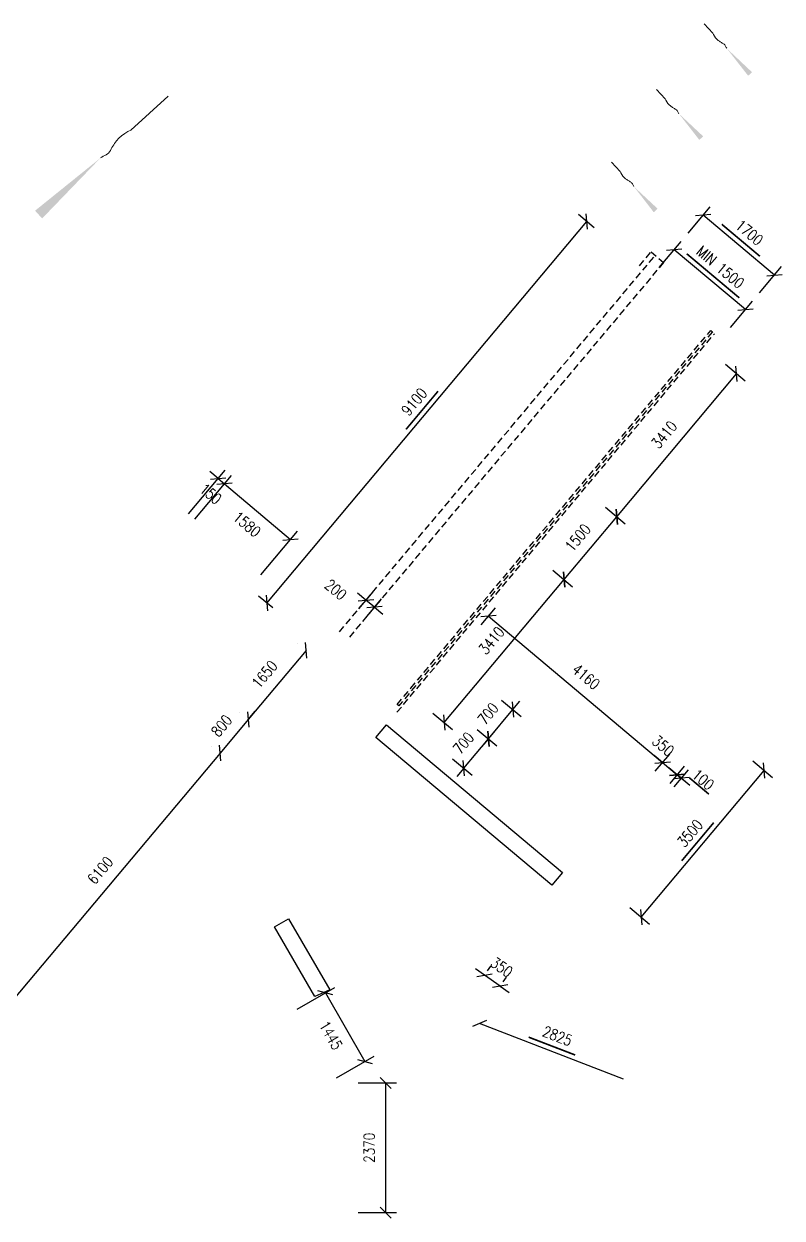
# Model space of a CAD drawing. Header units: millimetres. Extents: x 833220848 to 834439174, y 817676276 to 818025844.
# Drawn here: x 834245341 to 834259204, y 817795756 to 817817580 of the extents above; entities that cross this region are included whole.
import ezdxf

# ---------------------------------------------------------------- set-up
doc = ezdxf.new("R2010")
doc.units = ezdxf.units.MM
doc.header["$LTSCALE"] = 1000
doc.header["$MEASUREMENT"] = 0
doc.linetypes.add('HIDDEN2', pattern=[0.1875, 0.125, -0.0625])
doc.layers.add('01_Base_Plan', color=5, linetype='Continuous', lineweight=5)
doc.layers.add('VPA031_Dimension 1F', color=6, linetype='Continuous', lineweight=13)
for name, color, linetype in [('3B52X_GBP_amendmentC', 150, 'Continuous'), ('_BD Amendment C Changes', 10, 'Continuous'), ('VPA064_C231', 231, 'HIDDEN2')]:
    doc.layers.add(name, color=color, linetype=linetype)
doc.styles.add('RLP-SIMPLEX', font='SIMPLEX.shx', dxfattribs={"width": 0.8})
doc.dimstyles.new('VP-SIMPLEX_D200', dxfattribs={"dimscale": 200, "dimtxt": 1, "dimasz": 1, "dimexe": 1, "dimexo": 1, "dimgap": 1, "dimtad": 1, "dimdec": 1, "dimdsep": 46, "dimtxsty": 'RLP-SIMPLEX', "dimblk": 'OBLIQUE', "dimcen": 1, "dimclrd": 1, "dimclre": 1, "dimclrt": 256, "dimadec": 1, "dimazin": 2, "dimtfac": 1, "dimtdec": 1, "dimtix": 1, "dimtmove": 2, "dimatfit": 1, "dimfxl": 0, "dimtolj": 1, "dimtzin": 0, "dimarcsym": 0})

# ---------------------------------------------------------------- blocks, each defined once
blk = doc.blocks.new('_Oblique')
at = {"color": 0, "linetype": 'ByBlock', "lineweight": -2}
blk.add_line((-0.5, -0.5), (0.5, 0.5), dxfattribs=at)
blk = doc.blocks.new('*D34')
at = {"layer": 'VPA031_Dimension 1F', "color": 1, "lineweight": -2}
for p, q in [((834249785, 817806996), (834255634, 817813967)), ((834255770, 817813853), (834255481, 817814095)), ((834249892, 817806906), (834249631, 817807124))]:
    blk.add_line(p, q, dxfattribs=at)
at = {"layer": 'VPA031_Dimension 1F', "color": 1, "lineweight": -2, "xscale": 200, "yscale": 200, "zscale": 200}
for p, rotation in [((834255634, 817813967), 50.00000000003811), ((834249785, 817806996), 230.0000000000381)]:
    blk.add_blockref('_Oblique', p, dxfattribs=dict(at, rotation=rotation))
at = {"layer": 'VPA031_Dimension 1F', "color": 6, "insert": (834252479, 817810674), "char_height": 200, "attachment_point": 5, "rotation": 50, "style": 'RLP-SIMPLEX'}
blk.add_mtext('\\A1;9100', dxfattribs=at)
blk = doc.blocks.new('*D35')
at = {"layer": 'VPA031_Dimension 1F', "color": 1, "lineweight": -2}
for p, q in [((834258166, 817811359), (834258526, 817811057)), ((834256181, 817808573), (834258373, 817811185)), ((834255974, 817808747), (834256335, 817808444))]:
    blk.add_line(p, q, dxfattribs=at)
at = {"layer": 'VPA031_Dimension 1F', "color": 1, "lineweight": -2, "xscale": 200, "yscale": 200, "zscale": 200}
for p, rotation in [((834258373, 817811185), 50.00000000003811), ((834256181, 817808573), 230.0000000000381)]:
    blk.add_blockref('_Oblique', p, dxfattribs=dict(at, rotation=rotation))
at = {"layer": 'VPA031_Dimension 1F', "color": 6, "insert": (834257048, 817810072), "char_height": 200, "attachment_point": 5, "rotation": 50, "style": 'RLP-SIMPLEX'}
blk.add_mtext('\\A1;3410', dxfattribs=at)
blk = doc.blocks.new('*D36')
at = {"layer": 'VPA031_Dimension 1F', "color": 1, "lineweight": -2}
for p, q in [((834255974, 817808747), (834256335, 817808444)), ((834255217, 817807424), (834256181, 817808573)), ((834255010, 817807598), (834255370, 817807295))]:
    blk.add_line(p, q, dxfattribs=at)
at = {"layer": 'VPA031_Dimension 1F', "color": 1, "lineweight": -2, "xscale": 200, "yscale": 200, "zscale": 200}
for p, rotation in [((834256181, 817808573), 50.00000000003811), ((834255217, 817807424), 230.0000000000381)]:
    blk.add_blockref('_Oblique', p, dxfattribs=dict(at, rotation=rotation))
at = {"layer": 'VPA031_Dimension 1F', "color": 6, "insert": (834255469, 817808191), "char_height": 200, "attachment_point": 5, "rotation": 50, "style": 'RLP-SIMPLEX'}
blk.add_mtext('\\A1;1500', dxfattribs=at)
blk = doc.blocks.new('*D37')
at = {"layer": 'VPA031_Dimension 1F', "color": 1, "lineweight": -2}
for p, q in [((834253025, 817804812), (834255217, 817807424)), ((834255010, 817807598), (834255370, 817807295)), ((834252818, 817804985), (834253178, 817804683))]:
    blk.add_line(p, q, dxfattribs=at)
at = {"layer": 'VPA031_Dimension 1F', "color": 1, "lineweight": -2, "xscale": 200, "yscale": 200, "zscale": 200}
for p, rotation in [((834255217, 817807424), 50.00000000003811), ((834253025, 817804812), 230.0000000000381)]:
    blk.add_blockref('_Oblique', p, dxfattribs=dict(at, rotation=rotation))
at = {"layer": 'VPA031_Dimension 1F', "color": 6, "insert": (834253891, 817806311), "char_height": 200, "attachment_point": 5, "rotation": 50, "style": 'RLP-SIMPLEX'}
blk.add_mtext('\\A1;3410', dxfattribs=at)
blk = doc.blocks.new('*D41')
at = {"layer": 'VPA031_Dimension 1F', "color": 1, "lineweight": -2}
for p, q in [((834257488, 817813758), (834257890, 817814236)), ((834259063, 817812990), (834257761, 817814083)), ((834258791, 817812665), (834259192, 817813143))]:
    blk.add_line(p, q, dxfattribs=at)
at = {"layer": 'VPA031_Dimension 1F', "color": 1, "lineweight": -2, "xscale": 200, "yscale": 200, "zscale": 200}
for p, rotation in [((834257761, 817814083), 140.0000001216498), ((834259063, 817812990), 320.0000001216498)]:
    blk.add_blockref('_Oblique', p, dxfattribs=dict(at, rotation=rotation))
at = {"layer": 'VPA031_Dimension 1F', "color": 6, "insert": (834258605, 817813766), "char_height": 200, "attachment_point": 5, "rotation": 320, "style": 'RLP-SIMPLEX'}
blk.add_mtext('\\A1;1700', dxfattribs=at)
blk = doc.blocks.new('*D44')
at = {"layer": 'VPA031_Dimension 1F', "color": 1, "lineweight": -2}
for p, q in [((834251463, 817806888), (834251725, 817807200)), ((834251596, 817807047), (834251443, 817807176)), ((834251750, 817806919), (834251596, 817807047)), ((834251616, 817806759), (834251878, 817807072)), ((834251750, 817806919), (834251903, 817806790))]:
    blk.add_line(p, q, dxfattribs=at)
at = {"layer": 'VPA031_Dimension 1F', "color": 1, "lineweight": -2, "xscale": 200, "yscale": 200, "zscale": 200}
for p, rotation in [((834251596, 817807047), 319.9999705986801), ((834251750, 817806919), 139.9999705986802)]:
    blk.add_blockref('_Oblique', p, dxfattribs=dict(at, rotation=rotation))
at = {"layer": 'VPA031_Dimension 1F', "color": 6, "insert": (834251042, 817807239), "char_height": 200, "attachment_point": 5, "rotation": 320, "style": 'RLP-SIMPLEX'}
blk.add_mtext('\\A1;200', dxfattribs=at)
blk = doc.blocks.new('*D45')
at = {"layer": 'VPA031_Dimension 1F', "color": 1, "lineweight": -2}
for p, q in [((834253626, 817804686), (834253986, 817804384)), ((834253833, 817804513), (834253961, 817804666)), ((834253383, 817803977), (834253833, 817804513)), ((834253176, 817804150), (834253536, 817803848)), ((834253383, 817803977), (834253254, 817803823))]:
    blk.add_line(p, q, dxfattribs=at)
at = {"layer": 'VPA031_Dimension 1F', "color": 1, "lineweight": -2, "xscale": 200, "yscale": 200, "zscale": 200}
for p, rotation in [((834253833, 817804513), 230.0000000000381), ((834253383, 817803977), 50.00000000003811)]:
    blk.add_blockref('_Oblique', p, dxfattribs=dict(at, rotation=rotation))
at = {"layer": 'VPA031_Dimension 1F', "color": 6, "insert": (834253378, 817804437), "char_height": 200, "attachment_point": 5, "rotation": 50, "style": 'RLP-SIMPLEX'}
blk.add_mtext('\\A1;700', dxfattribs=at)
blk = doc.blocks.new('*D46')
at = {"layer": 'VPA031_Dimension 1F', "color": 1, "lineweight": -2}
for p, q in [((834253833, 817804513), (834254283, 817805049)), ((834254076, 817805223), (834254436, 817804920)), ((834254283, 817805049), (834254411, 817805202)), ((834253626, 817804686), (834253986, 817804384)), ((834253833, 817804513), (834253704, 817804360))]:
    blk.add_line(p, q, dxfattribs=at)
at = {"layer": 'VPA031_Dimension 1F', "color": 1, "lineweight": -2, "xscale": 200, "yscale": 200, "zscale": 200}
for p, rotation in [((834254283, 817805049), 230.0000000000381), ((834253833, 817804513), 50.00000000003811)]:
    blk.add_blockref('_Oblique', p, dxfattribs=dict(at, rotation=rotation))
at = {"layer": 'VPA031_Dimension 1F', "color": 6, "insert": (834253828, 817804974), "char_height": 200, "attachment_point": 5, "rotation": 50, "style": 'RLP-SIMPLEX'}
blk.add_mtext('\\A1;700', dxfattribs=at)
blk = doc.blocks.new('*D47')
at = {"layer": 'VPA031_Dimension 1F', "color": 1, "lineweight": -2}
for p, q in [((834253700, 817806598), (834253962, 817806911)), ((834253834, 817806757), (834257020, 817804083)), ((834256886, 817803924), (834257149, 817804237))]:
    blk.add_line(p, q, dxfattribs=at)
at = {"layer": 'VPA031_Dimension 1F', "color": 1, "lineweight": -2, "xscale": 200, "yscale": 200, "zscale": 200}
for p, rotation in [((834253834, 817806757), 139.9999513095965), ((834257020, 817804083), 319.9999513095966)]:
    blk.add_blockref('_Oblique', p, dxfattribs=dict(at, rotation=rotation))
at = {"layer": 'VPA031_Dimension 1F', "color": 6, "insert": (834255620, 817805650), "char_height": 200, "attachment_point": 5, "rotation": 320, "style": 'RLP-SIMPLEX'}
blk.add_mtext('\\A1;4160', dxfattribs=at)
blk = doc.blocks.new('*D48')
at = {"layer": 'VPA031_Dimension 1F', "color": 1, "lineweight": -2}
for p, q in [((834257020, 817804083), (834256867, 817804212)), ((834256886, 817803924), (834257149, 817804237)), ((834257020, 817804083), (834257288, 817803859)), ((834257155, 817803699), (834257417, 817804012)), ((834257288, 817803859), (834257442, 817803730))]:
    blk.add_line(p, q, dxfattribs=at)
at = {"layer": 'VPA031_Dimension 1F', "color": 1, "lineweight": -2, "xscale": 200, "yscale": 200, "zscale": 200}
for p, rotation in [((834257020, 817804083), 319.9999832424476), ((834257288, 817803859), 139.9999832424476)]:
    blk.add_blockref('_Oblique', p, dxfattribs=dict(at, rotation=rotation))
at = {"layer": 'VPA031_Dimension 1F', "color": 6, "insert": (834257029, 817804386), "char_height": 200, "attachment_point": 5, "rotation": 320, "style": 'RLP-SIMPLEX'}
blk.add_mtext('\\A1;350', dxfattribs=at)
blk = doc.blocks.new('*D49')
at = {"layer": 'VPA031_Dimension 1F', "color": 1, "lineweight": -2}
for p, q in [((834257288, 817803859), (834257135, 817803987)), ((834257155, 817803699), (834257417, 817804012)), ((834257231, 817803635), (834257494, 817803947)), ((834257365, 817803794), (834257288, 817803859)), ((834257365, 817803794), (834257518, 817803666))]:
    blk.add_line(p, q, dxfattribs=at)
at = {"layer": 'VPA031_Dimension 1F', "color": 1, "lineweight": -2, "xscale": 200, "yscale": 200, "zscale": 200}
for p, rotation in [((834257288, 817803859), 319.9999631912175), ((834257365, 817803794), 139.9999631912175)]:
    blk.add_blockref('_Oblique', p, dxfattribs=dict(at, rotation=rotation))
at = {"layer": 'VPA031_Dimension 1F', "color": 6, "insert": (834257760, 817803769), "char_height": 200, "attachment_point": 5, "rotation": 320, "style": 'RLP-SIMPLEX'}
blk.add_mtext('\\A1;100', dxfattribs=at)
blk = doc.blocks.new('*D215')
at = {"layer": 'VPA031_Dimension 1F', "color": 1, "lineweight": -2, "ltscale": 500}
for p, q in [((834248776, 817804383), (834248776, 817804383)), ((834248929, 817804255), (834245008, 817799582)), ((834244854, 817799710), (834244854, 817799710))]:
    blk.add_line(p, q, dxfattribs=at)
at = {"layer": 'VPA031_Dimension 1F', "color": 1, "lineweight": -2, "ltscale": 500, "xscale": 200, "yscale": 200, "zscale": 200}
for p, rotation in [((834248929, 817804255), 49.99999999670653), ((834245008, 817799582), 229.9999999967065)]:
    blk.add_blockref('_Oblique', p, dxfattribs=dict(at, rotation=rotation))
at = {"layer": 'VPA031_Dimension 1F', "ltscale": 500, "insert": (834246738, 817802111), "char_height": 200, "attachment_point": 5, "rotation": 50, "style": 'RLP-SIMPLEX'}
blk.add_mtext('\\A1;6100', dxfattribs=at)
blk = doc.blocks.new('*D216')
at = {"layer": 'VPA031_Dimension 1F', "color": 1, "lineweight": -2, "ltscale": 500}
for p, q in [((834249443, 817804867), (834249571, 817805021)), ((834249443, 817804867), (834248929, 817804255)), ((834249290, 817804996), (834249290, 817804996)), ((834248776, 817804383), (834248776, 817804383)), ((834248929, 817804255), (834248800, 817804101))]:
    blk.add_line(p, q, dxfattribs=at)
at = {"layer": 'VPA031_Dimension 1F', "color": 1, "lineweight": -2, "ltscale": 500, "xscale": 200, "yscale": 200, "zscale": 200}
for p, rotation in [((834249443, 817804867), 230.0000001031095), ((834248929, 817804255), 50.0000001031095)]:
    blk.add_blockref('_Oblique', p, dxfattribs=dict(at, rotation=rotation))
at = {"layer": 'VPA031_Dimension 1F', "ltscale": 500, "insert": (834248956, 817804754), "char_height": 200, "attachment_point": 5, "rotation": 50, "style": 'RLP-SIMPLEX'}
blk.add_mtext('\\A1;800', dxfattribs=at)
blk = doc.blocks.new('*D217')
at = {"layer": 'VPA031_Dimension 1F', "color": 1, "lineweight": -2, "ltscale": 500}
for p, q in [((834250504, 817806131), (834249443, 817804867)), ((834250350, 817806260), (834250350, 817806260)), ((834249290, 817804996), (834249290, 817804996))]:
    blk.add_line(p, q, dxfattribs=at)
at = {"layer": 'VPA031_Dimension 1F', "color": 1, "lineweight": -2, "ltscale": 500, "xscale": 200, "yscale": 200, "zscale": 200}
for p, rotation in [((834250504, 817806131), 49.99999987052803), ((834249443, 817804867), 229.9999998705281)]:
    blk.add_blockref('_Oblique', p, dxfattribs=dict(at, rotation=rotation))
at = {"layer": 'VPA031_Dimension 1F', "ltscale": 500, "insert": (834249743, 817805692), "char_height": 200, "attachment_point": 5, "rotation": 50, "style": 'RLP-SIMPLEX'}
blk.add_mtext('\\A1;1650', dxfattribs=at)
blk = doc.blocks.new('*D218')
at = {"layer": 'VPA031_Dimension 1F', "color": 1, "lineweight": -2}
for p, q in [((834250335, 817799574), (834251027, 817799972)), ((834250854, 817799872), (834251575, 817798618)), ((834251056, 817798320), (834251748, 817798718))]:
    blk.add_line(p, q, dxfattribs=at)
at = {"layer": 'VPA031_Dimension 1F', "color": 1, "lineweight": -2, "xscale": 200, "yscale": 200, "zscale": 200}
for p, rotation in [((834250854, 817799872), 119.8991571455911), ((834251575, 817798618), 299.8991571455911)]:
    blk.add_blockref('_Oblique', p, dxfattribs=dict(at, rotation=rotation))
at = {"layer": 'VPA031_Dimension 1F', "color": 6, "insert": (834250954, 817799095), "char_height": 200, "attachment_point": 5, "rotation": 299.8992, "style": 'RLP-SIMPLEX'}
blk.add_mtext('\\A1;1445', dxfattribs=at)
blk = doc.blocks.new('*D219')
at = {"layer": 'VPA031_Dimension 1F', "color": 1, "lineweight": -2}
for p, q in [((834251454, 817798226), (834252154, 817798226)), ((834251954, 817798226), (834251954, 817795856)), ((834251454, 817795856), (834252154, 817795856))]:
    blk.add_line(p, q, dxfattribs=at)
at = {"layer": 'VPA031_Dimension 1F', "color": 1, "lineweight": -2, "xscale": 200, "yscale": 200, "zscale": 200}
for p, rotation in [((834251954, 817798226), 90), ((834251954, 817795856), 270)]:
    blk.add_blockref('_Oblique', p, dxfattribs=dict(at, rotation=rotation))
at = {"layer": 'VPA031_Dimension 1F', "color": 6, "insert": (834251654, 817797041), "char_height": 200, "attachment_point": 5, "rotation": 90, "style": 'RLP-SIMPLEX'}
blk.add_mtext('\\A1;2370', dxfattribs=at)
blk = doc.blocks.new('*D263')
at = {"layer": 'VPA031_Dimension 1F', "color": 1, "lineweight": -2}
for p, q in [((834253762, 817800195), (834253598, 817800309)), ((834253817, 817800273), (834253876, 817800359)), ((834254049, 817799995), (834253762, 817800195)), ((834254104, 817800073), (834254163, 817800159)), ((834254049, 817799995), (834254213, 817799880))]:
    blk.add_line(p, q, dxfattribs=at)
at = {"layer": 'VPA031_Dimension 1F', "color": 1, "lineweight": -2, "xscale": 200, "yscale": 200, "zscale": 200}
for p, rotation in [((834253762, 817800195), 325.1199375600721), ((834254049, 817799995), 145.1199375600721)]:
    blk.add_blockref('_Oblique', p, dxfattribs=dict(at, rotation=rotation))
at = {"layer": 'VPA031_Dimension 1F', "color": 6, "insert": (834254077, 817800341), "char_height": 200, "attachment_point": 5, "rotation": 325.1199, "style": 'RLP-SIMPLEX'}
blk.add_mtext('\\A1;350', dxfattribs=at)
blk = doc.blocks.new('*D268')
at = {"layer": 'VPA031_Dimension 1F', "color": 1, "lineweight": -2}
for p, q in [((834248466, 817808528), (834249135, 817809326)), ((834249007, 817809173), (834250217, 817808157)), ((834249676, 817807513), (834250346, 817808310))]:
    blk.add_line(p, q, dxfattribs=at)
at = {"layer": 'VPA031_Dimension 1F', "color": 1, "lineweight": -2, "xscale": 200, "yscale": 200, "zscale": 200}
for p, rotation in [((834249007, 817809173), 140.0000000068375), ((834250217, 817808157), 320.0000000068375)]:
    blk.add_blockref('_Oblique', p, dxfattribs=dict(at, rotation=rotation))
at = {"layer": 'VPA031_Dimension 1F', "color": 6, "insert": (834249419, 817808435), "char_height": 200, "attachment_point": 5, "rotation": 320, "style": 'RLP-SIMPLEX'}
blk.add_mtext('\\A1;1580', dxfattribs=at)
blk = doc.blocks.new('*D269')
at = {"layer": 'VPA031_Dimension 1F', "color": 1, "lineweight": -2}
for p, q in [((834248351, 817808625), (834249020, 817809422)), ((834248892, 817809269), (834248739, 817809398)), ((834248466, 817808528), (834249135, 817809326)), ((834248892, 817809269), (834249007, 817809173)), ((834249007, 817809173), (834249160, 817809044))]:
    blk.add_line(p, q, dxfattribs=at)
at = {"layer": 'VPA031_Dimension 1F', "color": 1, "lineweight": -2, "xscale": 200, "yscale": 200, "zscale": 200}
for p, rotation in [((834248892, 817809269), 320.0000000068375), ((834249007, 817809173), 140.0000000068375)]:
    blk.add_blockref('_Oblique', p, dxfattribs=dict(at, rotation=rotation))
at = {"layer": 'VPA031_Dimension 1F', "color": 6, "insert": (834248756, 817808991), "char_height": 200, "attachment_point": 5, "rotation": 320, "style": 'RLP-SIMPLEX'}
blk.add_mtext('\\A1;150', dxfattribs=at)
blk = doc.blocks.new('*D292')
at = {"layer": 'VPA031_Dimension 1F', "color": 1, "lineweight": -2}
blk.add_line((834256305, 817798295), (834253672, 817799312), dxfattribs=at)
at = {"layer": 'VPA031_Dimension 1F', "color": 1, "lineweight": -2, "xscale": 200, "yscale": 200, "zscale": 200, "rotation": 158.875665441939}
blk.add_blockref('_Oblique', (834253672, 817799312), dxfattribs=at)
at = {"layer": 'VPA031_Dimension 1F', "color": 6, "insert": (834255097, 817799084), "char_height": 200, "attachment_point": 5, "rotation": 338.8757, "style": 'RLP-SIMPLEX'}
blk.add_mtext('\\A1;2825', dxfattribs=at)
blk = doc.blocks.new('*D295')
at = {"layer": 'VPA031_Dimension 1F', "color": 1, "lineweight": -2}
for p, q in [((834256625, 817801256), (834258875, 817803937)), ((834258668, 817804111), (834259028, 817803809)), ((834256418, 817801430), (834256778, 817801128))]:
    blk.add_line(p, q, dxfattribs=at)
at = {"layer": 'VPA031_Dimension 1F', "color": 1, "lineweight": -2, "xscale": 200, "yscale": 200, "zscale": 200}
for p, rotation in [((834258875, 817803937), 50.00000000003811), ((834256625, 817801256), 230.0000000000381)]:
    blk.add_blockref('_Oblique', p, dxfattribs=dict(at, rotation=rotation))
at = {"layer": 'VPA031_Dimension 1F', "color": 6, "insert": (834257520, 817802789), "char_height": 200, "attachment_point": 5, "rotation": 50, "style": 'RLP-SIMPLEX'}
blk.add_mtext('\\A1;3500', dxfattribs=at)
blk = doc.blocks.new('*D305')
at = {"layer": 'VPA031_Dimension 1F', "color": 1, "lineweight": -2}
for p, q in [((834256958, 817813126), (834257360, 817813604)), ((834258533, 817812359), (834257231, 817813451)), ((834258261, 817812033), (834258662, 817812512))]:
    blk.add_line(p, q, dxfattribs=at)
at = {"layer": 'VPA031_Dimension 1F', "color": 1, "lineweight": -2, "xscale": 200, "yscale": 200, "zscale": 200}
for p, rotation in [((834257231, 817813451), 140.0000001216498), ((834258533, 817812359), 320.0000001216498)]:
    blk.add_blockref('_Oblique', p, dxfattribs=dict(at, rotation=rotation))
at = {"layer": 'VPA031_Dimension 1F', "color": 6, "insert": (834258075, 817813135), "char_height": 200, "attachment_point": 5, "rotation": 320, "style": 'RLP-SIMPLEX'}
blk.add_mtext('\\A1;MIN 1500', dxfattribs=at)

msp = doc.modelspace()

# ---------------------------------------------------------------- linework, layer by layer
at = {"layer": '01_Base_Plan'}
for p, q in [((834257937.6, 817817409.41), (834257781.75, 817817579.6)), ((834257065.36, 817816210.89), (834256909.51, 817816381.08)), ((834247295.96, 817815637.17), (834247976.71, 817816260.6)), ((834256241.44, 817814882.74), (834256085.58, 817815052.93))]:
    msp.add_line(p, q, dxfattribs=at)
at = {"layer": '01_Base_Plan', "flags": 128}
for points in [[(834258190.61, 817817133.25), (834258183.56, 817817145.85), (834258176.15, 817817158.1), (834258169.11, 817817170.69), (834258162.06, 817817183.29), (834258155.02, 817817195.88), (834258146.15, 817817206.76), (834258134.74, 817817215.24), (834258121.87, 817817222.36), (834258108.29, 817817229.49), (834258095.42, 817817236.6), (834258083.64, 817817244.74), (834258071.86, 817817252.88), (834258060.08, 817817261.02), (834258048.3, 817817269.16), (834258036.18, 817817277.66), (834258010.99, 817817298.59), (834257988.1, 817817325.11), (834257967.76, 817817354.02), (834257950.24, 817817382.85), (834257937.6, 817817409.41)], [(834257318.37, 817815934.73), (834257311.32, 817815947.32), (834257303.91, 817815959.58), (834257296.87, 817815972.17), (834257289.82, 817815984.76), (834257282.78, 817815997.36), (834257273.91, 817816008.24), (834257262.5, 817816016.72), (834257249.62, 817816023.83), (834257236.05, 817816030.97), (834257223.17, 817816038.08), (834257211.4, 817816046.22), (834257199.62, 817816054.36), (834257187.84, 817816062.5), (834257176.06, 817816070.64), (834257163.94, 817816079.14), (834257138.75, 817816100.07), (834257115.86, 817816126.59), (834257095.52, 817816155.5), (834257078, 817816184.33), (834257065.36, 817816210.89)], [(834246743.64, 817815131.16), (834246768.83, 817815145.25), (834246793.33, 817815160.07), (834246818.52, 817815174.16), (834246843.71, 817815188.25), (834246868.89, 817815202.34), (834246890.66, 817815220.08), (834246907.62, 817815242.91), (834246921.84, 817815268.65), (834246936.11, 817815295.81), (834246950.34, 817815321.55), (834246966.61, 817815345.11), (834246982.89, 817815368.66), (834246999.17, 817815392.22), (834247015.45, 817815415.78), (834247032.46, 817815440.02), (834247074.32, 817815490.39), (834247127.35, 817815536.18), (834247185.18, 817815576.87), (834247242.84, 817815611.9), (834247295.96, 817815637.17)], [(834256494.44, 817814606.58), (834256487.39, 817814619.17), (834256479.98, 817814631.42), (834256472.94, 817814644.02), (834256465.89, 817814656.61), (834256458.85, 817814669.21), (834256449.98, 817814680.09), (834256438.57, 817814688.57), (834256425.7, 817814695.68), (834256412.12, 817814702.81), (834256399.25, 817814709.93), (834256387.47, 817814718.07), (834256375.69, 817814726.21), (834256363.91, 817814734.35), (834256352.13, 817814742.48), (834256340.01, 817814750.99), (834256314.82, 817814771.92), (834256291.93, 817814798.43), (834256271.59, 817814827.35), (834256254.07, 817814856.18), (834256241.44, 817814882.74)]]:
    msp.add_lwpolyline(points, dxfattribs=at)
at = {"layer": '01_Base_Plan'}
for points in [[(834258190.61, 817817133.25), (834258583.19, 817816631.62), (834258654.13, 817816696.31)], [(834257314.84, 817815941.03), (834257690.37, 817815459.4), (834257761.31, 817815524.09)], [(834246743.64, 817815131.16), (834245545.62, 817814165.85), (834245675.01, 817814023.97)], [(834256494.44, 817814606.58), (834256856.97, 817814137.45), (834256927.91, 817814202.15)]]:
    msp.add_solid(points, dxfattribs=at)
at = {"layer": '3B52X_GBP_amendmentC', "color": 150, "linetype": 'HIDDEN2'}
for p, q in [((834251111.3, 817806469.88), (834256883.71, 817813348.81)), ((834256595.18, 817813160.13), (834256807.28, 817813412.9)), ((834257036.92, 817813220.26), (834251264.51, 817806341.33))]:
    msp.add_line(p, q, dxfattribs=at)
for points in [[(834256807.28, 817813412.9), (834257037.34, 817813219.87)], [(834252162.8, 817805000.14), (834257967.17, 817811917.52)]]:
    msp.add_lwpolyline(points, dxfattribs=at)
msp.add_lwpolyline([(834252415.1, 817805441.14), (834257898.05, 817811975.52), (834257898.05, 817811975.52), (834257928.69, 817811949.8), (834252220.74, 817805147.33), (834252195.03, 817805116.69), (834252164.39, 817805142.4)], close=True, dxfattribs=at)
at = {"layer": '_BD Amendment C Changes', "ltscale": 500, "const_width": 30}
for points in [[(834258101.05, 817813917.63), (834258798.02, 817813332.81)], [(834257460.37, 817813378.88), (834258421.73, 817812572.2)], [(834252328.09, 817810170.02), (834252912.91, 817810866.99)], [(834257507.32, 817803803.18), (834257865.02, 817803503.03)], [(834257368.6, 817802285.39), (834257953.42, 817802982.36)], [(834254570.11, 817799062.86), (834255419.51, 817798736.81)]]:
    msp.add_lwpolyline(points, dxfattribs=at)
at = {"layer": 'VPA064_C231', "ltscale": 500}
for points in [[(834251777.37, 817804540.3), (834251970.21, 817804770.12), (834255187.51, 817802070.46), (834254994.67, 817801840.64)], [(834249922.39, 817801076.12), (834250182.15, 817801226.19), (834250932.48, 817799927.37), (834250657.72, 817799803.25)]]:
    msp.add_lwpolyline(points, close=True, dxfattribs=at)

# ---------------------------------------------------------------- dimensions: what is measured, and where the dimension line sits
at = {"layer": 'VPA031_Dimension 1F'}
for p1, p2, distance, override, picture, middle in [((834258661.98, 817812511.76), (834257359.72, 817813604.48), -624.53, {"dimclrt": 6}, '*D41', (834258605.13, 817813766.35)), ((834253571.11, 817806444.66), (834256757.86, 817803770.67), 408.36, {"dimclrt": 6}, '*D47', (834255619.81, 817805650.3)), ((834253989.34, 817799909.23), (834253702.21, 817800109.39), -104.39, {"dimclrt": 6}, '*D263', (834254077.03, 817800341.06)), ((834250161.28, 817799473.85), (834250882.36, 817798219.81), 798.52, {"dimrnd": 5, "dimclrt": 6}, '*D218', (834250953.99, 817799095.33))]:
    dim = msp.add_aligned_dim(p1=p1, p2=p2, distance=distance, dimstyle='VP-SIMPLEX_D200', override=override, dxfattribs=at)
    dim.commit()
    dim.dimension.update_dxf_attribs({"geometry": picture, "text_midpoint": middle})
for base, p1, p2, angle, picture, middle in [((834255633.87, 817813966.77), (834250045.28, 817806776.94), (834255922.76, 817813724.35), 50.000003, '*D34', (834252479.37, 817810674.1)), ((834258373.27, 817811185.14), (834255821.11, 817808875.21), (834258013.02, 817811487.42), 50.000003, '*D35', (834257047.5, 817810071.87)), ((834249006.74, 817809172.61), (834248222.62, 817808471.49), (834248337.53, 817808375.07), 140, '*D269', (834248756.45, 817808991.01)), ((834250217.09, 817808157), (834248337.53, 817808375.07), (834249547.88, 817807359.47), 140, '*D268', (834249419.08, 817808434.99)), ((834256181.36, 817808572.92), (834254856.93, 817807726.14), (834255821.11, 817808875.21), 50.000003, '*D36', (834255469.46, 817808191.23)), ((834255217.18, 817807423.86), (834252665.03, 817805113.93), (834254856.93, 817807726.14), 50.000003, '*D37', (834253891.42, 817806310.59)), ((834254282.57, 817805049), (834253472.37, 817804815.06), (834253922.32, 817805351.29), 50.000003, '*D46', (834253827.79, 817804973.72)), ((834253832.62, 817804512.77), (834253022.42, 817804278.83), (834253472.37, 817804815.06), 50.000003, '*D45', (834253377.83, 817804437.49)), ((834258874.57, 817803937.21), (834256264.56, 817801558.34), (834258514.32, 817804239.5), 50.000003, '*D295', (834257519.88, 817802789.47)), ((834251953.92, 817795855.77), (834251253.84, 817798225.73), (834251253.84, 817795855.77), 90, '*D219', (834251653.92, 817797040.75))]:
    dim = msp.add_linear_dim(base=base, p1=p1, p2=p2, angle=angle, dimstyle='VP-SIMPLEX_D200', override={"dimclrt": 6}, dxfattribs=at)
    dim.commit()
    dim.dimension.update_dxf_attribs({"geometry": picture, "text_midpoint": middle})
dim = msp.add_aligned_dim(p1=(834258131.99, 817811880.13), p2=(834256829.73, 817812972.86), distance=-624.53, text='MIN 1500', dimstyle='VP-SIMPLEX_D200', override={"dimclrt": 6}, dxfattribs=at)
dim.commit()
dim.dimension.update_dxf_attribs({"geometry": '*D305', "text_midpoint": (834258075.13, 817813134.73)})
for base, p1, p2, angle, picture, middle in [((834251596.49, 817807047.27), (834251487.21, 817806605.89), (834251334, 817806734.45), 139.999971, '*D44', (834251041.93, 817807238.89)), ((834257288.46, 817803858.52), (834256757.86, 817803770.67), (834257025.97, 817803545.69), 319.999983, '*D48', (834257028.81, 817804385.6)), ((834257288.46, 817803858.52), (834257102.58, 817803481.41), (834257025.97, 817803545.69), 139.999963, '*D49', (834257760.41, 817803769.29))]:
    dim = msp.add_linear_dim(base=base, p1=p1, p2=p2, angle=angle, dimstyle='VP-SIMPLEX_D200', override={"dimclrt": 6}, dxfattribs=at)
    dim.commit()
    dim.dimension.update_dxf_attribs({"geometry": picture, "text_midpoint": middle, "dimtype": 161})
at = {"layer": 'VPA031_Dimension 1F', "ltscale": 500}
for p1, p2, picture, middle in [((834250503.52, 817806131.35), (834249442.91, 817804867.37), '*D217', (834249743.4, 817805692.2)), ((834249442.91, 817804867.37), (834248928.71, 817804254.57), '*D216', (834248956, 817804753.81)), ((834248928.71, 817804254.57), (834245007.68, 817799581.67), '*D215', (834246738.38, 817802110.96))]:
    dim = msp.add_aligned_dim(p1=p1, p2=p2, distance=0, dimstyle='VP-SIMPLEX_D200', dxfattribs=at)
    dim.commit()
    dim.dimension.update_dxf_attribs({"geometry": picture, "text_midpoint": middle})
at = {"layer": 'VPA031_Dimension 1F'}
dim = msp.add_radius_dim(center=(834256304.91, 817798295.25), mpoint=(834253672.03, 817799312.48), text='2825', dimstyle='VP-SIMPLEX_D200', override={"dimclrt": 6}, dxfattribs=at)
dim.commit()
dim.dimension.update_dxf_attribs({"geometry": '*D292', "text_midpoint": (834255096.59, 817799083.7)})

doc.saveas('drawing.dxf')
